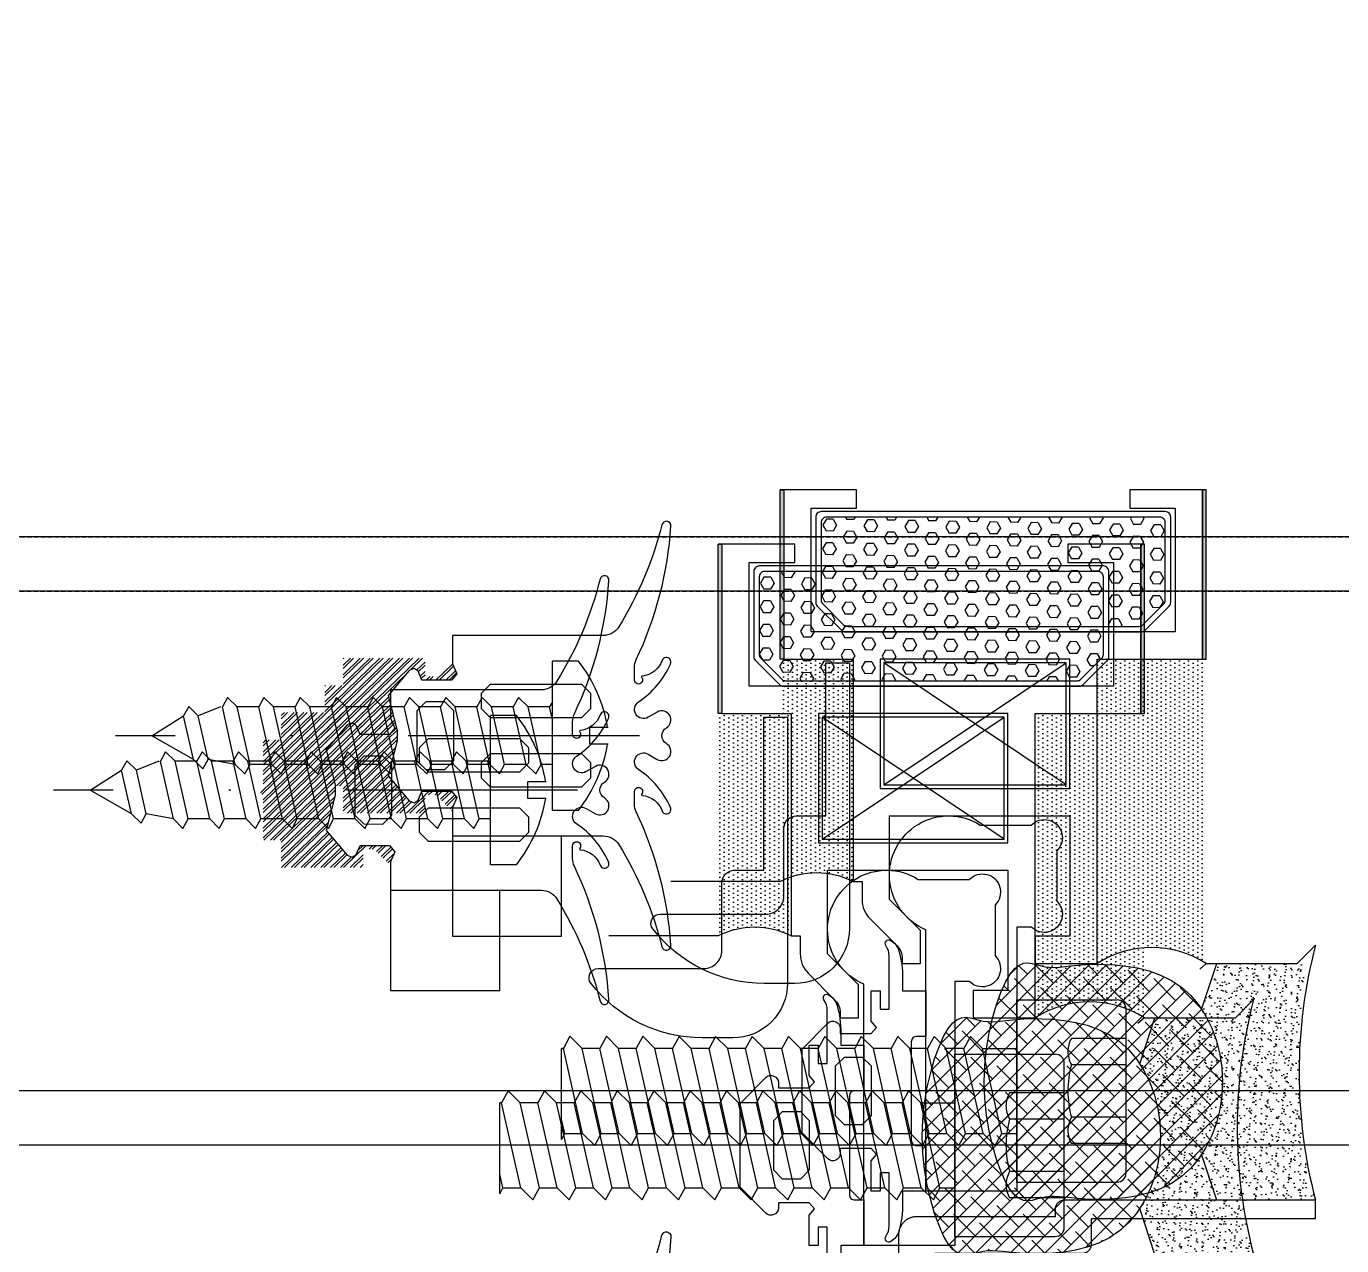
# Model space of a CAD drawing. Header units: inches. Extents: x 4821 to 127877, y 58012 to 433683.
# Drawn here: x 87719.8 to 87792, y 87639.9 to 87706.9 of the extents above; entities that cross this region are included whole.
import ezdxf

# ---------------------------------------------------------------- set-up
doc = ezdxf.new("R2010")
doc.units = ezdxf.units.IN
doc.header["$MEASUREMENT"] = 0
for name, pattern in [('$0$104-TYPICAL FLOOR$0$HIDDEN', [0.375, 0.25, -0.125]), ('$1$Center', [29.999999, 12, -6, 6, -6]), ('$1$DASHDOT', [25.4, 12.7, -6.35, 0, -6.35]), ('$1$DASHED', [19.05, 12.7, -6.35])]:
    doc.linetypes.add(name, pattern=pattern)
for name, color, linetype in [('$1$ACC', 2, 'Continuous'), ('A-101 Plans Building B$0$A-LIN-10', 8, 'Continuous'), ('A-FURN-FIXD', 10, 'Continuous'), ('A-WAL-CMU', 7, 'Continuous')]:
    doc.layers.add(name, color=color, linetype=linetype)

# ---------------------------------------------------------------- blocks, each defined once
blk = doc.blocks.new('$1$M6x25')
at = {"color": 71}
for p, q in [((-6, 4.5), (-6, -4.5)), ((0, 5), (-5.5, 5)), ((0, 5), (0, -5)), ((1.187, 3), (0.824, 2.339)), ((1.849, 2.339), (1.187, 3)), ((3.187, 3), (2.824, 2.339)), ((3.849, 2.339), (3.187, 3)), ((5.187, 3), (4.824, 2.339)), ((5.849, 2.339), (5.187, 3)), ((7.187, 3), (6.824, 2.339)), ((7.849, 2.339), (7.187, 3)), ((9.187, 3), (8.824, 2.339)), ((9.849, 2.339), (9.187, 3)), ((11.187, 3), (10.824, 2.339)), ((11.849, 2.339), (11.187, 3)), ((13.187, 3), (12.824, 2.339)), ((13.849, 2.339), (13.187, 3)), ((15.187, 3), (14.824, 2.339)), ((15.849, 2.339), (15.187, 3)), ((17.187, 3), (16.824, 2.339)), ((17.849, 2.339), (17.187, 3)), ((19.187, 3), (18.824, 2.339)), ((19.849, 2.339), (19.187, 3)), ((21.187, 3), (20.824, 2.339)), ((21.849, 2.339), (21.187, 3)), ((23.187, 3), (22.824, 2.339)), ((23.849, 2.339), (23.187, 3)), ((0.824, 2.339), (0, 2.339)), ((0.824, 2.339), (1.882, -2.339)), ((1.849, 2.339), (2.907, -2.339)), ((2.824, 2.339), (1.849, 2.339)), ((2.824, 2.339), (3.882, -2.339)), ((3.849, 2.339), (4.907, -2.339)), ((4.824, 2.339), (3.849, 2.339)), ((4.824, 2.339), (5.882, -2.339)), ((5.849, 2.339), (6.907, -2.339)), ((6.824, 2.339), (5.849, 2.339)), ((6.824, 2.339), (7.882, -2.339)), ((7.849, 2.339), (8.907, -2.339)), ((8.824, 2.339), (7.849, 2.339)), ((8.824, 2.339), (9.882, -2.339)), ((9.849, 2.339), (10.907, -2.339)), ((10.824, 2.339), (9.849, 2.339)), ((10.824, 2.339), (11.882, -2.339)), ((11.849, 2.339), (12.907, -2.339)), ((12.824, 2.339), (11.849, 2.339)), ((12.824, 2.339), (13.882, -2.339)), ((13.849, 2.339), (14.907, -2.339)), ((14.824, 2.339), (13.849, 2.339)), ((14.824, 2.339), (15.882, -2.339)), ((15.849, 2.339), (16.907, -2.339)), ((16.824, 2.339), (15.849, 2.339)), ((16.824, 2.339), (17.882, -2.339)), ((17.849, 2.339), (18.907, -2.339)), ((18.824, 2.339), (17.849, 2.339)), ((18.824, 2.339), (19.882, -2.339)), ((19.849, 2.339), (20.907, -2.339)), ((20.824, 2.339), (19.849, 2.339)), ((20.824, 2.339), (21.882, -2.339)), ((21.849, 2.339), (22.907, -2.339)), ((22.824, 2.339), (21.849, 2.339)), ((22.824, 2.339), (23.882, -2.339)), ((23.849, 2.339), (24.907, -2.339)), ((24.824, 2.339), (23.849, 2.339)), ((25, 2.659), (24.824, 2.339)), ((24.824, 2.339), (25, 1.561)), ((25, 2.659), (25, -2.339)), ((1.882, -2.339), (0, -2.339)), ((1.882, -2.339), (2.544, -3)), ((2.544, -3), (2.907, -2.339)), ((2.907, -2.339), (3.882, -2.339)), ((3.882, -2.339), (4.544, -3)), ((4.544, -3), (4.907, -2.339)), ((4.907, -2.339), (5.882, -2.339)), ((5.882, -2.339), (6.544, -3)), ((6.544, -3), (6.907, -2.339)), ((6.907, -2.339), (7.882, -2.339)), ((7.882, -2.339), (8.544, -3)), ((8.544, -3), (8.907, -2.339)), ((8.907, -2.339), (9.882, -2.339)), ((9.882, -2.339), (10.544, -3)), ((10.544, -3), (10.907, -2.339)), ((10.907, -2.339), (11.882, -2.339)), ((11.882, -2.339), (12.544, -3)), ((12.544, -3), (12.907, -2.339)), ((12.907, -2.339), (13.882, -2.339)), ((13.882, -2.339), (14.544, -3)), ((14.544, -3), (14.907, -2.339)), ((14.907, -2.339), (15.882, -2.339)), ((15.882, -2.339), (16.544, -3)), ((16.544, -3), (16.907, -2.339)), ((16.907, -2.339), (17.882, -2.339)), ((17.882, -2.339), (18.544, -3)), ((18.544, -3), (18.907, -2.339)), ((18.907, -2.339), (19.882, -2.339)), ((19.882, -2.339), (20.544, -3)), ((20.544, -3), (20.907, -2.339)), ((20.907, -2.339), (21.882, -2.339)), ((21.882, -2.339), (22.544, -3)), ((22.544, -3), (22.907, -2.339)), ((22.907, -2.339), (23.882, -2.339)), ((23.882, -2.339), (24.544, -3)), ((24.544, -3), (24.907, -2.339)), ((24.907, -2.339), (25, -2.339)), ((0, -5), (-5.5, -5))]:
    blk.add_line(p, q, dxfattribs=at)
at = {"color": 71, "linetype": '$1$DASHED', "ltscale": 100}
for p, q in [((-6, 2.887), (-3, 2.887)), ((-6, 1.443), (-3, 1.443)), ((-6, -1.443), (-3, -1.443)), ((-6, -2.887), (-3, -2.887))]:
    blk.add_line(p, q, dxfattribs=at)
at = {"color": 2, "linetype": '$1$Center', "ltscale": 10}
blk.add_line((-7.77, 0), (26.878, 0), dxfattribs=at)
at = {"color": 71}
for centre, start, end in [((-5.5, 4.5), 90, 180), ((-5.5, -4.5), 180, 270)]:
    blk.add_arc(centre, 0.5, start, end, dxfattribs=at)
at = {"color": 71, "linetype": '$1$DASHED', "ltscale": 100}
for centre, radius, start, end in [((-4.202, 2.165), 1.402, 329.0209, 30.9791), ((-8.108, 0), 5.308, 344.22219, 15.77781), ((-4.202, -2.165), 1.402, 329.0209, 30.9791)]:
    blk.add_arc(centre, radius, start, end, dxfattribs=at)
blk = doc.blocks.new('$1$butile2')
h = blk.add_hatch(color=11)
h.dxf.hatch_style = 1
h.paths.add_polyline_path([(9.3, 0.2), (0, 0.2), (0, 0), (9.3, 0)])
at = {"color": 11}
blk.add_lwpolyline([(9.3, 0.2), (0, 0.2), (0, 0), (9.3, 0)], close=True, dxfattribs=at)
blk = doc.blocks.new('$1$inner silicone')
h = blk.add_hatch()
h.set_pattern_fill('DOTS', scale=4)
h.paths.add_polyline_path([(12.2, 0), (12.2, -0.2), (12.2, -4), (0, -4, 0.23607), (0, 0)])
at = {"color": 7}
blk.add_line((12.2, -0.2), (12.2, 0), dxfattribs=at)
blk.add_arc((-4, -2), 4.472, 333.43473, 26.56527, dxfattribs=at)
blk = doc.blocks.new('$1$outer silicone')
h = blk.add_hatch()
h.set_pattern_fill('DOTS', scale=4)
h.paths.add_polyline_path([(16.7, 0), (16.7, -5.8), (16.7, -6), (0, -6, 0.293351), (0, 0)])
at = {"color": 7}
blk.add_line((16.7, -5.8), (16.7, -6), dxfattribs=at)
blk.add_arc((-4.673, -3), 5.553, 327.30183, 32.69817, dxfattribs=at)
blk = doc.blocks.new('$1$GTSY500112')
at = {"layer": 'A-FURN-FIXD'}
blk.add_lwpolyline([(5.932, -11.75, 0.57735), (5.066, -11.75, -1), (4.2, -11.25), (4.488, -10.75, 0.965781), (3.641, -10.22, -0.138673), (1.563, -11.978, -1.037842), (1.373, -11.515, 0.283592), (2.226, -10.43, -0.584426), (2.306, -10.397, 1.39494), (2.442, -10), (1.747, -10, 0.111575), (1.317, -10.097, -0.09543), (-6.006, -11.999, -0.91232), (-6.083, -11.508, 0.076551), (-0.475, -9.137, 0.260148), (0, -8.286), (0, 0), (1.559, 0), (2.11, -0.241), (2.447, 0.053), (2.447, 1.673), (1.96, 1.887), (1.808, 2.096), (1.916, 2.377), (3.285, 3.53), (5.211, 3.033), (5.786, 3.033), (7.71, 3.53), (9.079, 2.377), (9.186, 2.096), (9.034, 1.887), (8.547, 1.673), (8.547, 0.053), (8.885, -0.241), (9.436, 0), (10.997, 0), (10.997, -8.286, 0.260148), (11.472, -9.137, 0.076551), (17.08, -11.508, -0.91232), (17.003, -11.999, -0.09543), (9.681, -10.097, 0.111575), (9.251, -10), (8.555, -10, 1.39494), (8.691, -10.397, -0.584426), (8.772, -10.43, 0.283592), (9.624, -11.515, -1.037842), (9.434, -11.978, -0.138673), (7.357, -10.22, 0.965781), (6.509, -10.75), (6.798, -11.25, -1)], format="xyb", close=True, dxfattribs=at)
for points in [[(4.126, -0.073), (3.635, 0.418), (3.635, 1.466), (4.126, 1.957), (6.871, 1.957), (7.362, 1.466), (7.362, 0.418), (6.871, -0.073)], [(4.008, -1.584), (4.499, -2.075), (4.499, -7.109), (4.008, -7.6), (3.186, -7.6), (2.695, -7.109), (2.695, -2.075), (3.186, -1.584)], [(7.811, -7.6), (6.99, -7.6), (6.499, -7.109), (6.499, -2.075), (6.99, -1.584), (7.811, -1.584), (8.302, -2.075), (8.302, -7.109)]]:
    blk.add_lwpolyline(points, close=True, dxfattribs=at)
blk = doc.blocks.new('$1$GTSY500502')
at = {"color": 151}
blk.add_lwpolyline([(-1.783, 2.383, -0.668179), (-2.066, 1.7), (-2.35, 1.7), (-2.35, 0), (-2.013, -0.294), (-1.675, 0), (0, 0), (0, -0.488), (-1, -0.488), (-1, -0.988), (1.906, -0.988, 0.15392), (2.48, -0.807, -0.807191), (2.766, -1.073, -0.191853), (2.18, -1.525, -0.072848), (0.684, -1.724), (0, -1.724), (0, -3), (-2.5, -3), (-2.5, -2.5, 0.414214), (-2.8, -2.2), (-8.2, -2.2, 0.414214), (-8.5, -2.5), (-8.5, -3), (-11, -3), (-11, -1.724), (-11.684, -1.724, -0.072848), (-13.18, -1.525, -0.191853), (-13.766, -1.073, -0.807191), (-13.48, -0.807, 0.15392), (-12.906, -0.988), (-10, -0.988), (-10, -0.488), (-11, -0.488), (-11, 0), (-9.325, 0), (-8.987, -0.294), (-8.65, 0), (-8.65, 1.7), (-8.934, 1.7, -0.668179), (-9.217, 2.383), (-7.8, 3.8), (-3.2, 3.8)], format="xyb", close=True, dxfattribs=at)
blk.add_lwpolyline([(-3.637, 0.491), (-4.128, 0), (-6.872, 0), (-7.363, 0.491), (-7.363, 1.466), (-6.872, 1.957), (-4.128, 1.957), (-3.637, 1.466)], close=True, dxfattribs=at)
blk = doc.blocks.new('$1$RHS4.2x22')
at = {"layer": 'A-FURN-FIXD'}
for p, q in [((1.422, 4.099), (0, 4.099)), ((0, -4.099), (0, 4.099)), ((-19.976, 1.609), (-20.263, 1.087)), ((-19.453, 1.087), (-19.976, 1.609)), ((-18.23, 1.579), (-19.453, 1.087)), ((-17.848, 2.1), (-18.134, 1.579)), ((-17.421, -1.579), (-18.134, 1.579)), ((-17.325, 1.579), (-17.848, 2.1)), ((-16.137, 1.579), (-17.325, 1.579)), ((-16.611, -1.579), (-17.325, 1.579)), ((-15.85, 2.1), (-16.137, 1.579)), ((-15.423, -1.579), (-16.137, 1.579)), ((-15.328, 1.579), (-15.85, 2.1)), ((-14.614, -1.579), (-15.328, 1.579)), ((-14.14, 1.579), (-15.328, 1.579)), ((-13.853, 2.1), (-14.14, 1.579)), ((-13.426, -1.579), (-14.14, 1.579)), ((-13.331, 1.579), (-13.853, 2.1)), ((-12.617, -1.579), (-13.331, 1.579)), ((-12.143, 1.579), (-13.331, 1.579)), ((-11.856, 2.1), (-12.143, 1.579)), ((-11.429, -1.579), (-12.143, 1.579)), ((-11.334, 1.579), (-11.856, 2.1)), ((-10.62, -1.579), (-11.334, 1.579)), ((-10.146, 1.579), (-11.334, 1.579)), ((-9.859, 2.1), (-10.146, 1.579)), ((-9.432, -1.579), (-10.146, 1.579)), ((-9.859, 2.1), (-9.336, 1.579)), ((-8.622, -1.579), (-9.336, 1.579)), ((-8.148, 1.579), (-9.336, 1.579)), ((-7.862, 2.1), (-8.148, 1.579)), ((-7.435, -1.579), (-8.148, 1.579)), ((-7.339, 1.579), (-7.862, 2.1)), ((-6.625, -1.579), (-7.339, 1.579)), ((-6.151, 1.579), (-7.339, 1.579)), ((-5.865, 2.1), (-6.151, 1.579)), ((-5.437, -1.579), (-6.151, 1.579)), ((-5.342, 1.579), (-5.865, 2.1)), ((-4.628, -1.579), (-5.342, 1.579)), ((-4.154, 1.579), (-5.342, 1.579)), ((-3.867, 2.1), (-4.154, 1.579)), ((-3.44, -1.579), (-4.154, 1.579)), ((-3.44, -1.579), (-4.154, 1.579)), ((-3.345, 1.579), (-3.867, 2.1)), ((-2.631, -1.579), (-3.345, 1.579)), ((-2.157, 1.579), (-3.345, 1.579)), ((-1.87, 2.1), (-2.157, 1.579)), ((-1.443, -1.579), (-2.157, 1.579)), ((-1.348, 1.579), (-1.87, 2.1)), ((-0.634, -1.579), (-1.348, 1.579)), ((-0.16, 1.579), (-1.348, 1.579)), ((0, 1.869), (-0.16, 1.579)), ((0, 0.872), (-0.16, 1.579)), ((-22, 0), (-20.263, 1.087)), ((-19.723, -1.303), (-20.263, 1.087)), ((-18.913, -1.303), (-19.453, 1.087)), ((-19.723, -1.303), (-22, 0)), ((3.048, 0.455), (2.039, 0.455)), ((2.039, -0.455), (2.039, 0.455)), ((3.048, -0.455), (2.039, -0.455)), ((-19.723, -1.303), (-19.2, -1.824)), ((-19.2, -1.824), (-18.913, -1.303)), ((-17.421, -1.579), (-18.913, -1.303)), ((-17.421, -1.579), (-16.898, -2.1)), ((-16.898, -2.1), (-16.611, -1.579)), ((-15.423, -1.579), (-16.611, -1.579)), ((-15.423, -1.579), (-14.901, -2.1)), ((-14.901, -2.1), (-14.614, -1.579)), ((-13.426, -1.579), (-14.614, -1.579)), ((-13.426, -1.579), (-12.904, -2.1)), ((-12.904, -2.1), (-12.617, -1.579)), ((-11.429, -1.579), (-12.617, -1.579)), ((-11.429, -1.579), (-10.906, -2.1)), ((-10.906, -2.1), (-10.62, -1.579)), ((-9.432, -1.579), (-10.62, -1.579)), ((-9.432, -1.579), (-8.909, -2.1)), ((-8.909, -2.1), (-8.622, -1.579)), ((-7.435, -1.579), (-8.622, -1.579)), ((-7.435, -1.579), (-6.912, -2.1)), ((-6.912, -2.1), (-6.625, -1.579)), ((-5.437, -1.579), (-6.625, -1.579)), ((-5.437, -1.579), (-4.915, -2.1)), ((-4.915, -2.1), (-4.628, -1.579)), ((-3.44, -1.579), (-4.628, -1.579)), ((-3.44, -1.579), (-2.918, -2.1)), ((-2.918, -2.1), (-2.631, -1.579)), ((-1.443, -1.579), (-2.631, -1.579)), ((-1.443, -1.579), (-0.92, -2.1)), ((-0.92, -2.1), (-0.634, -1.579)), ((0, -1.579), (-0.634, -1.579)), ((1.422, -4.099), (0, -4.099))]:
    blk.add_line(p, q, dxfattribs=at)
at = {"layer": 'A-FURN-FIXD', "linetype": '$1$DASHDOT'}
blk.add_line((4.779, 0), (-24, 0), dxfattribs=at)
at = {"layer": 'A-FURN-FIXD'}
for centre, start, end in [((-5.008, -0.908), 9.62942, 37.90566), ((-5.008, 0.908), 322.09434, 350.37058)]:
    blk.add_arc(centre, 8.149, start, end, dxfattribs=at)
blk = doc.blocks.new('$1$silicone2')
at = {"ltscale": 0.5}
h = blk.add_hatch(dxfattribs=at)
h.set_pattern_fill('ANSI38', color=21, scale=5.416667, style=0)
h.set_pattern_definition([(45, (28504.06546, 7659.8265), (-0.478770216, 0.478770216), []), (135, (28504.06546, 7659.8265), (-1.43631065, 0.478770216), [1.692708333, -1.015625])])
h.paths.add_polyline_path([(-12.407, 16.769), (-12.716, 16.52), (-12.909, 16.277), (-13.007, 16.038), (-13.032, 15.801), (-13.005, 15.566), (-12.946, 15.331), (-12.878, 15.093), (-12.82, 14.852), (-12.791, 14.605), (-12.787, 14.347), (-12.803, 14.069), (-12.832, 13.765), (-12.868, 13.428), (-12.904, 13.05), (-12.935, 12.626), (-12.953, 12.146), (-12.952, 11.61), (-12.924, 11.026), (-12.86, 10.41), (-12.751, 9.777), (-12.589, 9.14), (-12.366, 8.515), (-12.072, 7.917), (-11.698, 7.359), (-11.241, 6.854), (-10.706, 6.408), (-10.106, 6.022), (-9.45, 5.701), (-8.751, 5.446), (-8.019, 5.26), (-7.265, 5.147), (-6.5, 5.108), (-5.735, 5.147), (-4.981, 5.26), (-4.249, 5.446), (-3.55, 5.701), (-2.894, 6.022), (-2.294, 6.408), (-1.759, 6.854), (-1.302, 7.359), (-0.928, 7.917), (-0.634, 8.515), (-0.411, 9.14), (-0.249, 9.777), (-0.14, 10.41), (-0.076, 11.026), (-0.048, 11.61), (-0.047, 12.146), (-0.065, 12.626), (-0.096, 13.05), (-0.132, 13.428), (-0.168, 13.765), (-0.197, 14.069), (-0.213, 14.347), (-0.209, 14.605), (-0.18, 14.852), (-0.122, 15.093), (-0.054, 15.331), (0.005, 15.566), (0.032, 15.801), (0.007, 16.038), (-0.091, 16.277), (-0.284, 16.52), (-0.593, 16.769), (-1.032, 17.024), (-1.591, 17.276), (-2.252, 17.516), (-2.999, 17.734), (-3.815, 17.92), (-4.681, 18.066), (-5.582, 18.16), (-6.5, 18.194), (-7.418, 18.16), (-8.319, 18.066), (-9.185, 17.92), (-10.001, 17.734), (-10.748, 17.516), (-11.409, 17.276), (-11.968, 17.024)])
h = blk.add_hatch()
h.set_pattern_fill('AR-SAND', color=11, scale=0.325)
h.set_pattern_definition([(37.5, (28504.06546, 7705.84134), (-0.020472841, 0.626217725), [0, -0.494, 0, -0.5525, 0, -0.528125]), (7.5, (28504.0655, 7705.8413), (0.57517743, 0.917197471), [0, -0.2665, 0, -0.44525, 0, -0.170625]), (327.5, (28503.6657, 7705.84134), (1.012096105, 0.001839192), [0, -0.1625, 0, -0.585, 0, -0.76375]), (317.5, (28503.6657, 7705.8413), (0.976991146, 0.285244559), [0, -0.08125, 0, -0.3835, 0, -0.43875])])
edge = h.paths.add_edge_path()
edge.add_arc((-7.689, -32.007), 32.918, 88.38067, 99.28457)
edge.add_line((-13, 0.479), (-13, 5.417))
edge.add_line((-13, 5.417), (-10.469, 6.256))
edge.add_line((-10.469, 6.256), (-10.106, 6.022))
edge.add_line((-10.106, 6.022), (-9.45, 5.701))
edge.add_line((-9.45, 5.701), (-8.751, 5.446))
edge.add_line((-8.751, 5.446), (-8.019, 5.26))
edge.add_line((-8.019, 5.26), (-7.265, 5.147))
edge.add_line((-7.265, 5.147), (-6.5, 5.108))
edge.add_line((-6.5, 5.108), (-5.735, 5.147))
edge.add_line((-5.735, 5.147), (-4.981, 5.26))
edge.add_line((-4.981, 5.26), (-4.249, 5.446))
edge.add_line((-4.249, 5.446), (-3.55, 5.701))
edge.add_line((-3.55, 5.701), (-2.894, 6.022))
edge.add_line((-2.894, 6.022), (-2.531, 6.256))
edge.add_line((-2.531, 6.256), (0, 5.417))
edge.add_line((0, 5.417), (0, 0))
edge.add_arc((-6.5, -23.052), 23.951, 74.25327, 90.61925)
at = {"color": 21, "ltscale": 0.5}
blk.add_lwpolyline([(-12.407, 16.769), (-12.716, 16.52), (-12.909, 16.277), (-13.007, 16.038), (-13.032, 15.801), (-13.005, 15.566), (-12.946, 15.331), (-12.878, 15.093), (-12.82, 14.852), (-12.791, 14.605), (-12.787, 14.347), (-12.803, 14.069), (-12.832, 13.765), (-12.868, 13.428), (-12.904, 13.05), (-12.935, 12.626), (-12.953, 12.146), (-12.952, 11.61), (-12.924, 11.026), (-12.86, 10.41), (-12.751, 9.777), (-12.589, 9.14), (-12.366, 8.515), (-12.072, 7.917), (-11.698, 7.359), (-11.241, 6.854), (-10.706, 6.408), (-10.106, 6.022), (-9.45, 5.701), (-8.751, 5.446), (-8.019, 5.26), (-7.265, 5.147), (-6.5, 5.108), (-5.735, 5.147), (-4.981, 5.26), (-4.249, 5.446), (-3.55, 5.701), (-2.894, 6.022), (-2.294, 6.408), (-1.759, 6.854), (-1.302, 7.359), (-0.928, 7.917), (-0.634, 8.515), (-0.411, 9.14), (-0.249, 9.777), (-0.14, 10.41), (-0.076, 11.026), (-0.048, 11.61), (-0.047, 12.146), (-0.065, 12.626), (-0.096, 13.05), (-0.132, 13.428), (-0.168, 13.765), (-0.197, 14.069), (-0.213, 14.347), (-0.209, 14.605), (-0.18, 14.852), (-0.122, 15.093), (-0.054, 15.331), (0.005, 15.566), (0.032, 15.801), (0.007, 16.038), (-0.091, 16.277), (-0.284, 16.52), (-0.593, 16.769), (-1.032, 17.024), (-1.591, 17.276), (-2.252, 17.516), (-2.999, 17.734), (-3.815, 17.92), (-4.681, 18.066), (-5.582, 18.16), (-6.5, 18.194), (-7.418, 18.16), (-8.319, 18.066), (-9.185, 17.92), (-10.001, 17.734), (-10.748, 17.516), (-11.409, 17.276), (-11.968, 17.024)], close=True, dxfattribs=at)
blk.add_lwpolyline([(-10.469, 6.256), (-13, 5.417), (-13, 1), (-14, 0, -0.12901), (0, 0), (0, 5.417), (-2.531, 6.256)], format="xyb", dxfattribs=at)
blk = doc.blocks.new('FIRST SLAB EDGE')
at = {"extrusion": (5.69003e-07, -1.56101e-06, 1)}
h = blk.add_hatch(dxfattribs=at)
h.set_pattern_fill('HEX', color=140, scale=3, angle=179.01621)
h.set_pattern_definition([(179.01620899, (635272.2264, -1336777.98934), (-0.011151949, -0.6494233088), [0.375, -0.75]), (299.01620899, (635272.2264, -1336777.98934), (0.56799305774, 0.3150537833), [0.375, -0.75]), (239.01620899, (635271.8515, -1336777.9829), (0.55684110875, -0.33436952553), [0.375, -0.75])])
edge = h.paths.add_edge_path()
edge.add_line((1200828.005, -1723162.741), (1200828.005, -1723166.992))
edge.add_arc((1200828.305, -1723166.992), 0.3, -180.00022, -135.00022)
edge.add_line((1200828.093, -1723167.204), (1200829.242, -1723168.353))
edge.add_arc((1200829.454, -1723168.141), 0.3, -135.00022, -90.00022)
edge.add_line((1200829.454, -1723168.441), (1200845.457, -1723168.441))
edge.add_arc((1200845.457, -1723168.141), 0.3, -90.00022, -45.00022)
edge.add_line((1200845.669, -1723168.353), (1200846.818, -1723167.204))
edge.add_arc((1200846.605, -1723166.992), 0.3, -45.00022, -0.00022)
edge.add_line((1200846.905, -1723166.992), (1200846.905, -1723162.741))
edge.add_arc((1200846.605, -1723162.741), 0.3, -0.00022, 89.99978)
edge.add_line((1200846.605, -1723162.441), (1200828.305, -1723162.441))
edge.add_arc((1200828.305, -1723162.741), 0.3, -270.00022, -180.00022)
h = blk.add_hatch(dxfattribs=at)
h.set_pattern_fill('ANSI32', angle=179.01621)
h.set_pattern_definition([(224.016208985, (621118.72673, -1343975.50766), (0.2605731915, -0.26967871972), []), (224.016208985, (621118.54998, -1343975.50462), (0.2605731915, -0.26967871972), [])])
h.paths.add_polyline_path([(1200801.755, -1723178.688), (1200801.755, -1723177.188), (1200800.755, -1723177.188), (1200800.755, -1723174.738), (1200800.455, -1723174.438), (1200800.755, -1723174.138), (1200800.755, -1723171.688), (1200801.755, -1723171.688), (1200801.755, -1723170.188), (1200806.255, -1723170.188), (1200806.255, -1723171.188), (1200806.855, -1723171.188), (1200807.755, -1723170.288), (1200807.755, -1723170.497), (1200807.997, -1723171.048), (1200807.702, -1723171.385), (1200806.082, -1723171.385), (1200805.868, -1723170.898), (1200805.659, -1723170.746), (1200805.378, -1723170.854), (1200804.226, -1723172.223), (1200804.722, -1723174.149), (1200804.722, -1723174.724), (1200804.226, -1723176.648), (1200805.378, -1723178.017), (1200805.659, -1723178.124), (1200805.868, -1723177.972), (1200806.082, -1723177.485), (1200807.702, -1723177.485), (1200807.997, -1723177.823), (1200807.755, -1723178.374), (1200807.755, -1723178.588), (1200806.855, -1723177.688), (1200806.255, -1723177.688), (1200806.255, -1723178.688)])
at = {"layer": '$1$ACC', "color": 101, "extrusion": (5.69003e-07, -1.56101e-06, 1), "elevation": 3.373}
for points in [[(1200828.005, -1723162.141, 0.414214), (1200827.705, -1723162.441), (1200827.705, -1723167.116, 0.198912), (1200827.793, -1723167.328), (1200829.118, -1723168.653, 0.198912), (1200829.33, -1723168.741), (1200845.581, -1723168.741, 0.198912), (1200845.793, -1723168.653), (1200847.118, -1723167.329, 0.198912), (1200847.205, -1723167.116), (1200847.205, -1723162.441, 0.414214), (1200846.905, -1723162.141)], [(1200828.005, -1723162.741), (1200828.005, -1723166.992, 0.198912), (1200828.093, -1723167.204), (1200829.242, -1723168.353, 0.198912), (1200829.454, -1723168.441), (1200845.457, -1723168.441, 0.198912), (1200845.669, -1723168.353), (1200846.818, -1723167.204, 0.198912), (1200846.905, -1723166.992), (1200846.905, -1723162.741, 0.414214), (1200846.605, -1723162.441), (1200828.305, -1723162.441, 0.414214)]]:
    blk.add_lwpolyline(points, format="xyb", close=True, dxfattribs=at)
at = {"color": 16, "linetype": 'Continuous', "extrusion": (5.69003e-07, -1.56101e-06, 1)}
blk.add_line((1200825.955, -1723160.941, 0), (1200825.755, -1723160.941, 0), dxfattribs=at)
at = {"color": 52, "extrusion": (5.69003e-07, -1.56101e-06, 1)}
for p, q in [((1200831.455, -1723177.141, 0), (1200841.455, -1723170.441, 0)), ((1200841.455, -1723177.141, 0), (1200831.455, -1723170.441, 0))]:
    blk.add_line(p, q, dxfattribs=at)
at = {"color": 165, "linetype": 'Continuous', "extrusion": (5.69003e-07, -1.56101e-06, 1)}
for p, q in [((1200825.755, -1723182.441, 0), (1200819.755, -1723182.441, 0)), ((1200854.155, -1723186.937, 0), (1200855.155, -1723185.937, 0)), ((1200849.155, -1723186.941, 0), (1200854.155, -1723186.937, 0)), ((1200849.155, -1723186.941, 0), (1200854.155, -1723186.941, 0))]:
    blk.add_line(p, q, dxfattribs=at)
at = {"color": 7, "extrusion": (5.69003e-07, -1.56101e-06, 1)}
blk.add_line((1200849.155, -1723186.941, 0), (1200848.802, -1723187.262, 0), dxfattribs=at)
blk.add_line((1200849.155, -1723186.941, 0), (1200848.802, -1723187.262, 0), dxfattribs=at)
at = {"color": 81, "linetype": '$1$Center', "ltscale": 25, "extrusion": (5.69003e-07, -1.56101e-06, 1)}
blk.add_line((1200907.587, -1723193.941, 0), (1200653.286, -1723193.94, 0), dxfattribs=at)
at = {"color": 16, "linetype": 'Continuous', "extrusion": (5.69003e-07, -1.56101e-06, 1), "elevation": 3.373}
blk.add_lwpolyline([(1200832.162, -1723185.964, -0.198912), (1200832.455, -1723186.672), (1200832.455, -1723186.941), (1200833.455, -1723186.941), (1200833.455, -1723185.136), (1200831.755, -1723183.436), (1200831.755, -1723178.841), (1200841.655, -1723178.841), (1200841.655, -1723185.441), (1200839.755, -1723185.441), (1200839.755, -1723186.941), (1200843.155, -1723186.941), (1200843.155, -1723170.241), (1200848.955, -1723170.241), (1200848.955, -1723160.941), (1200844.955, -1723160.941), (1200844.955, -1723161.941), (1200847.455, -1723161.941), (1200847.455, -1723168.741), (1200827.455, -1723168.741), (1200827.455, -1723161.941), (1200829.955, -1723161.941), (1200829.955, -1723160.941), (1200825.955, -1723160.941), (1200825.955, -1723170.241), (1200829.755, -1723170.241), (1200829.755, -1723182.441), (1200830.255, -1723182.441), (1200830.255, -1723183.436, 0.198912), (1200830.695, -1723184.497)], format="xyb", close=True, dxfattribs=at)
at = {"color": 21, "linetype": 'Continuous', "extrusion": (5.69003e-07, -1.56101e-06, 1), "elevation": 3.373}
blk.add_lwpolyline([(1200824.955, -1723184.241, 0.414214), (1200825.955, -1723183.241), (1200825.955, -1723181.841), (1200825.955, -1723181.841), (1200825.955, -1723180.441), (1200825.955, -1723180.441), (1200825.955, -1723179.541, -0.414214), (1200826.655, -1723178.841), (1200828.255, -1723178.841), (1200828.255, -1723170.441), (1200829.555, -1723170.441), (1200829.555, -1723180.441), (1200829.555, -1723180.441), (1200829.555, -1723181.841), (1200829.555, -1723181.841), (1200829.555, -1723185.041, -0.414214), (1200826.555, -1723188.041), (1200824.878, -1723188.041, -0.231514), (1200818.763, -1723185.048, -0.624419), (1200819.157, -1723184.241)], format="xyb", close=True, dxfattribs=at)
at = {"color": 16, "linetype": 'Continuous', "extrusion": (5.69003e-07, -1.56101e-06, 1), "elevation": 3.373}
blk.add_lwpolyline([(1200831.255, -1723170.241), (1200831.255, -1723177.341), (1200841.655, -1723177.341), (1200841.655, -1723170.241)], close=True, dxfattribs=at)
at = {"color": 52, "extrusion": (5.69003e-07, -1.56101e-06, 1), "elevation": 3.373}
blk.add_lwpolyline([(1200831.455, -1723170.441), (1200831.455, -1723177.141), (1200841.455, -1723177.141), (1200841.455, -1723170.441)], close=True, dxfattribs=at)
at = {"color": 7, "extrusion": (5.69003e-07, -1.56101e-06, 1), "elevation": 3.373}
blk.add_lwpolyline([(1200836.737, -1723179.341), (1200839.541, -1723179.341, -1.010051), (1200840.955, -1723180.755), (1200840.955, -1723183.527, -1.010051), (1200839.541, -1723184.941), (1200838.755, -1723184.941), (1200838.755, -1723199.441), (1200833.755, -1723199.441), (1200833.755, -1723185.09, -1.08744)], format="xyb", close=True, dxfattribs=at)
at = {"color": 31, "extrusion": (5.69003e-07, -1.56101e-06, 1), "elevation": 3.373}
blk.add_lwpolyline([(1200807.755, -1723179.938), (1200807.755, -1723185.441), (1200813.755, -1723185.441), (1200813.755, -1723179.938)], dxfattribs=at)
at = {"color": 3, "linetype": '$1$Center', "ltscale": 50, "extrusion": (5.69003e-07, -1.56101e-06, 1), "elevation": 3.373}
blk.add_lwpolyline([(1200840.855, -1723200.441), (1200840.855, -1723200.841), (1200833.253, -1723200.841, 0.414214), (1200832.253, -1723201.841), (1200832.253, -1723204.441), (1200821.955, -1723204.441), (1200821.422, -1723205.102, 0.352941), (1200821.422, -1723205.479), (1200821.955, -1723206.141), (1200823.955, -1723206.141), (1200823.955, -1723205.641), (1200833.203, -1723205.641), (1200833.203, -1723206.141), (1200834.953, -1723206.141), (1200835.487, -1723205.479, 0.352941), (1200835.487, -1723205.102), (1200834.953, -1723204.441), (1200834.253, -1723204.441), (1200834.253, -1723202.841), (1200842.355, -1723202.841, 0.414214), (1200842.855, -1723202.341), (1200842.855, -1723200.941), (1200855.155, -1723200.941), (1200855.155, -1723199.941), (1200841.355, -1723199.941, 0.414214)], format="xyb", close=True, dxfattribs=at)
at = {"layer": 'A-101 Plans Building B$0$A-LIN-10', "linetype": '$0$104-TYPICAL FLOOR$0$HIDDEN'}
blk.add_line((1200672.278, -1723163.515, 0), (1200927.278, -1723163.515, 0), dxfattribs=at)
at = {"layer": 'A-WAL-CMU'}
blk.add_lwpolyline([(1200672.336, -1722363.517), (1200922.335, -1722363.517), (1200922.335, -1723163.519), (1200672.278, -1723163.519)], dxfattribs=at)
at = {"color": 7, "extrusion": (-5.69003e-07, 1.56101e-06, -1), "zscale": -1, "rotation": 270.0002189598665}
for name, p in [('$1$butile2', (-1200825.955, -1723160.941, -3.373)), ('$1$GTSY500112', (-1200807.755, -1723168.941, -3.373)), ('$1$silicone2', (-1200855.155, -1723199.941, -3.373))]:
    blk.add_blockref(name, p, dxfattribs=at)
at = {"color": 7, "extrusion": (5.69003e-07, -1.56101e-06, 1)}
for name, p, rotation in [('$1$butile2', (1200848.955, -1723160.941, 3.373), 269.9997810401335), ('$1$RHS4.2x22', (1200813.255, -1723174.441, 3.373), 359.9997810401331), ('$1$inner silicone', (1200825.755, -1723182.441, 3.373), 89.99978104013346), ('$1$outer silicone', (1200843.155, -1723186.941, 3.373), 89.99978104013346), ('$1$GTSY500502', (1200830.755, -1723188.441, 3.373), 89.99978104013346), ('$1$M6x25', (1200838.755, -1723193.941, 3.373), 179.9997810401334), ('$1$GTSY500112', (1200807.755, -1723218.941, 3.373), 89.99978104013346)]:
    blk.add_blockref(name, p, dxfattribs=dict(at, rotation=rotation))

msp = doc.modelspace()

# ---------------------------------------------------------------- block references
at = {"layer": 'A-WAL-CMU'}
for p in [(-1113064.602, 1810842.365, 0), (-1113068.002, 1810839.382, 0)]:
    msp.add_blockref('FIRST SLAB EDGE', p, dxfattribs=at)

doc.saveas('drawing.dxf')
